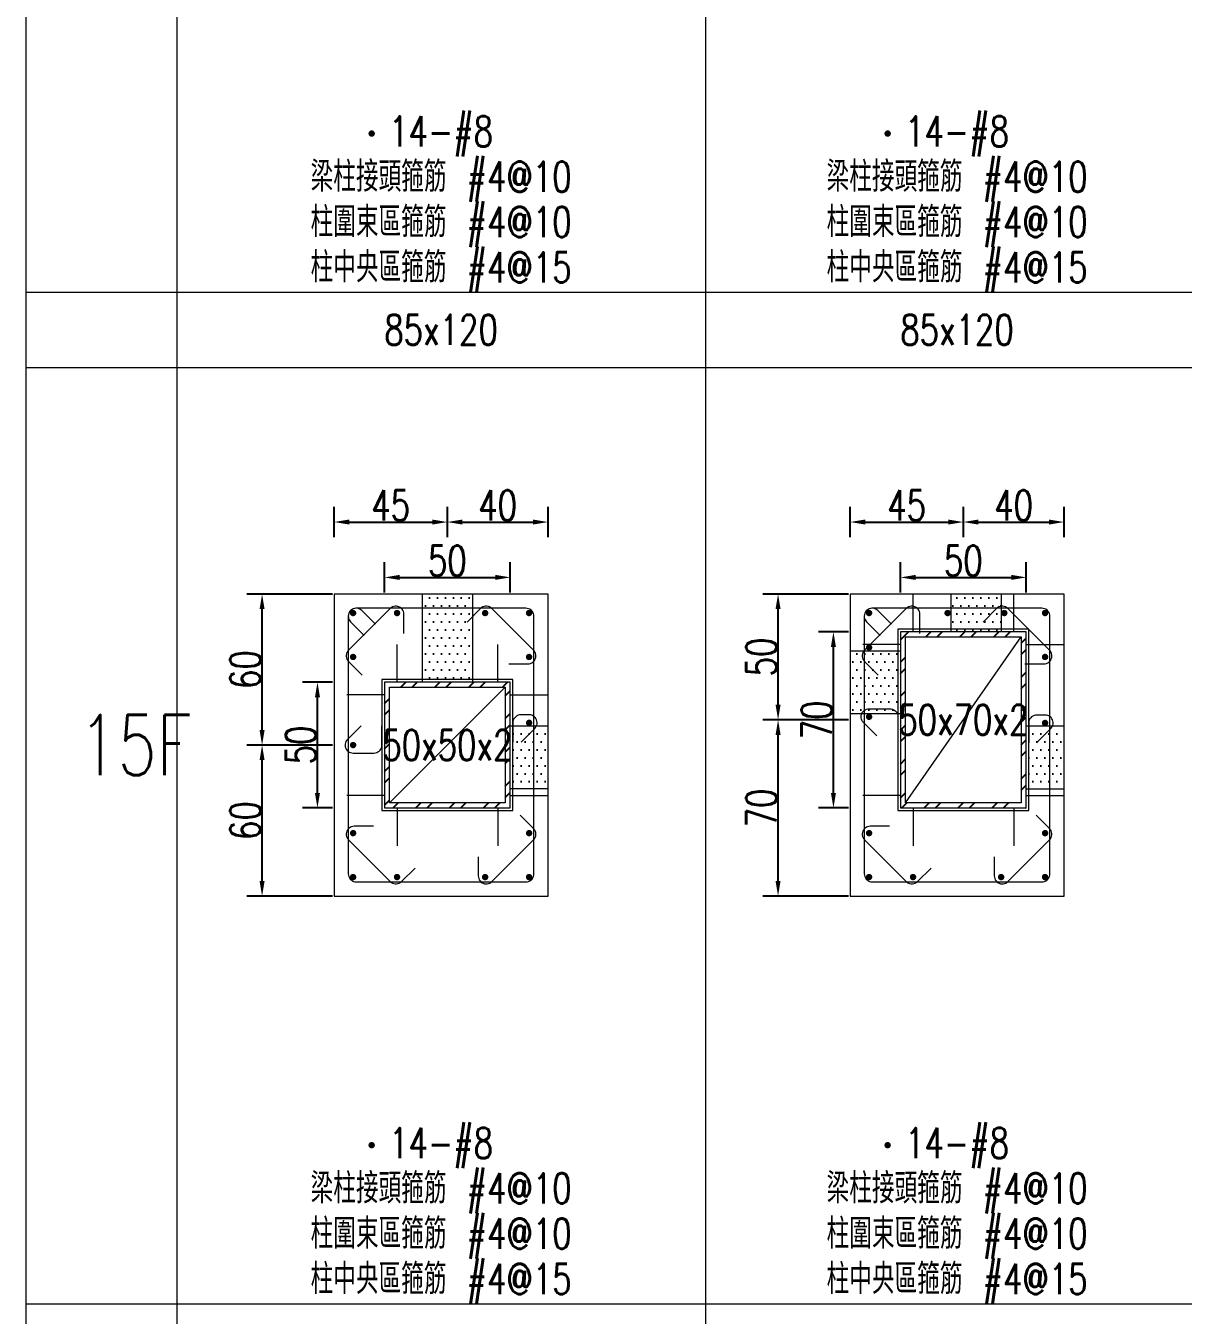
# Model space of a CAD drawing. Header units: millimetres. Extents: x 0 to 3905, y 0 to 8880.
# Drawn here: x 0 to 460, y 6055 to 6568 of the extents above; entities that cross this region are included whole.
import ezdxf
from ezdxf.enums import TextEntityAlignment as Align

# ---------------------------------------------------------------- set-up
doc = ezdxf.new("R2010")
doc.units = ezdxf.units.MM
doc.layers.get('DEFPOINTS').update_dxf_attribs({"color": 3})
for name, color, linetype in [('Hatch線', 6, 'Continuous'), ('TC-鋼粱', 132, 'Continuous'), ('主筋斷面', 2, 'Continuous'), ('文字-主筋根數', 7, 'Continuous'), ('文字-剪力筋 中央區', 7, 'Continuous'), ('文字-剪力筋-BC', 7, 'Continuous'), ('文字-剪力筋-圍束區', 7, 'Continuous'), ('文字-斷面尺寸', 7, 'Continuous'), ('文字-樓群名稱', 7, 'Continuous'), ('文字-輔助字', 7, 'Continuous'), ('柱斷面線', 4, 'Continuous'), ('標註字', 4, 'Continuous'), ('箍筋線', 1, 'Continuous'), ('網格線', 7, 'Continuous'), ('鋼柱', 11, 'Continuous')]:
    doc.layers.add(name, color=color, linetype=linetype)
doc.styles.add('note', font='txt.shx', dxfattribs={"width": 0.75, "height": 12})
doc.styles.add('txt', font='txt.shx', dxfattribs={"height": 0.2, "bigfont": 'chineset.shx'})
doc.dimstyles.new('RCAD_DIM', dxfattribs={"dimtxt": 12, "dimasz": 6, "dimexe": 6, "dimexo": 0.625, "dimtad": 1, "dimdec": 0, "dimdsep": 46, "dimtxsty": 'note', "dimcen": 2.5, "dimclrd": 256, "dimclre": 256, "dimclrt": 256, "dimadec": 0, "dimazin": 0, "dimtfac": 1, "dimtmove": 0, "dimatfit": 3, "dimfxl": 0, "dimtolj": 1, "dimarcsym": 0})

# ---------------------------------------------------------------- blocks, each defined once
blk = doc.blocks.new('*D108')
at = {"layer": 'DEFPOINTS', "color": 0}
for p in [(192.5, 6348.62), (142.5, 6342), (192.5, 6342)]:
    blk.add_point(p, dxfattribs=at)
at = {"layer": '標註字', "lineweight": -2}
for p, q in [((142.5, 6342.62), (142.5, 6354.62)), ((192.5, 6342.62), (192.5, 6354.62)), ((148.5, 6348.62), (186.5, 6348.62))]:
    blk.add_line(p, q, dxfattribs=at)
at = {"layer": '標註字'}
for points in [[(148.5, 6349.62), (148.5, 6347.62), (142.5, 6348.62)], [(186.5, 6347.62), (186.5, 6349.62), (192.5, 6348.62)]]:
    blk.add_solid(points, dxfattribs=at)
at = {"layer": '標註字', "insert": (167.5, 6355.25), "char_height": 12, "attachment_point": 5, "style": 'note'}
blk.add_mtext('\\A1;50', dxfattribs=at)
blk = doc.blocks.new('*D109')
at = {"layer": 'DEFPOINTS', "color": 0}
for p in [(115.88, 6307), (122.5, 6307), (122.5, 6257)]:
    blk.add_point(p, dxfattribs=at)
at = {"layer": '標註字', "lineweight": -2}
for p, q in [((121.88, 6307), (109.88, 6307)), ((115.88, 6263), (115.88, 6301)), ((121.88, 6257), (109.88, 6257))]:
    blk.add_line(p, q, dxfattribs=at)
at = {"layer": '標註字'}
for points in [[(116.88, 6301), (114.88, 6301), (115.88, 6307)], [(114.88, 6263), (116.88, 6263), (115.88, 6257)]]:
    blk.add_solid(points, dxfattribs=at)
at = {"layer": '標註字', "insert": (109.25, 6282), "char_height": 12, "attachment_point": 5, "rotation": 90, "style": 'note'}
blk.add_mtext('\\A1;50', dxfattribs=at)
blk = doc.blocks.new('*D110')
at = {"layer": 'DEFPOINTS', "color": 0}
for p in [(167.5, 6370.62), (122.5, 6364), (167.5, 6364)]:
    blk.add_point(p, dxfattribs=at)
at = {"layer": '標註字', "lineweight": -2}
for p, q in [((122.5, 6364.62), (122.5, 6376.62)), ((167.5, 6364.62), (167.5, 6376.62)), ((128.5, 6370.62), (161.5, 6370.62))]:
    blk.add_line(p, q, dxfattribs=at)
at = {"layer": '標註字'}
for points in [[(128.5, 6371.62), (128.5, 6369.62), (122.5, 6370.62)], [(161.5, 6369.62), (161.5, 6371.62), (167.5, 6370.62)]]:
    blk.add_solid(points, dxfattribs=at)
at = {"layer": '標註字', "insert": (145, 6377.25), "char_height": 12, "attachment_point": 5, "style": 'note'}
blk.add_mtext('\\A1;45', dxfattribs=at)
blk = doc.blocks.new('*D111')
at = {"layer": 'DEFPOINTS', "color": 0}
for p in [(207.5, 6370.62), (167.5, 6364), (207.5, 6364)]:
    blk.add_point(p, dxfattribs=at)
at = {"layer": '標註字', "lineweight": -2}
for p, q in [((167.5, 6364.62), (167.5, 6376.62)), ((207.5, 6364.62), (207.5, 6376.62)), ((173.5, 6370.62), (201.5, 6370.62))]:
    blk.add_line(p, q, dxfattribs=at)
at = {"layer": '標註字'}
for points in [[(173.5, 6371.62), (173.5, 6369.62), (167.5, 6370.62)], [(201.5, 6369.62), (201.5, 6371.62), (207.5, 6370.62)]]:
    blk.add_solid(points, dxfattribs=at)
at = {"layer": '標註字', "insert": (187.5, 6377.25), "char_height": 12, "attachment_point": 5, "style": 'note'}
blk.add_mtext('\\A1;40', dxfattribs=at)
blk = doc.blocks.new('*D112')
at = {"layer": 'DEFPOINTS', "color": 0}
for p in [(93.88, 6282), (122.5, 6282), (122.5, 6222)]:
    blk.add_point(p, dxfattribs=at)
at = {"layer": '標註字', "lineweight": -2}
for p, q in [((121.88, 6282), (87.88, 6282)), ((93.88, 6228), (93.88, 6276)), ((121.88, 6222), (87.88, 6222))]:
    blk.add_line(p, q, dxfattribs=at)
at = {"layer": '標註字'}
for points in [[(94.88, 6276), (92.88, 6276), (93.88, 6282)], [(92.88, 6228), (94.88, 6228), (93.88, 6222)]]:
    blk.add_solid(points, dxfattribs=at)
at = {"layer": '標註字', "insert": (87.25, 6252), "char_height": 12, "attachment_point": 5, "rotation": 90, "style": 'note'}
blk.add_mtext('\\A1;60', dxfattribs=at)
blk = doc.blocks.new('*D113')
at = {"layer": 'DEFPOINTS', "color": 0}
for p in [(93.88, 6342), (122.5, 6342), (122.5, 6282)]:
    blk.add_point(p, dxfattribs=at)
at = {"layer": '標註字', "lineweight": -2}
for p, q in [((121.88, 6342), (87.88, 6342)), ((93.88, 6288), (93.88, 6336)), ((121.88, 6282), (87.88, 6282))]:
    blk.add_line(p, q, dxfattribs=at)
at = {"layer": '標註字'}
for points in [[(94.88, 6336), (92.88, 6336), (93.88, 6342)], [(92.88, 6288), (94.88, 6288), (93.88, 6282)]]:
    blk.add_solid(points, dxfattribs=at)
at = {"layer": '標註字', "insert": (87.25, 6312), "char_height": 12, "attachment_point": 5, "rotation": 90, "style": 'note'}
blk.add_mtext('\\A1;60', dxfattribs=at)
blk = doc.blocks.new('Circle_Filled')
at = {"const_width": 0.5}
blk.add_lwpolyline([(-0.25, 0, 1), (0.25, 0, 1)], format="xyb", close=True, dxfattribs=at)
blk = doc.blocks.new('*D240')
at = {"layer": 'DEFPOINTS', "color": 0}
for p in [(397.5, 6348.62), (347.5, 6342), (397.5, 6342)]:
    blk.add_point(p, dxfattribs=at)
at = {"layer": '標註字', "lineweight": -2}
for p, q in [((347.5, 6342.62), (347.5, 6354.62)), ((397.5, 6342.62), (397.5, 6354.62)), ((353.5, 6348.62), (391.5, 6348.62))]:
    blk.add_line(p, q, dxfattribs=at)
at = {"layer": '標註字'}
for points in [[(353.5, 6349.62), (353.5, 6347.62), (347.5, 6348.62)], [(391.5, 6347.62), (391.5, 6349.62), (397.5, 6348.62)]]:
    blk.add_solid(points, dxfattribs=at)
at = {"layer": '標註字', "insert": (372.5, 6355.25), "char_height": 12, "attachment_point": 5, "style": 'note'}
blk.add_mtext('\\A1;50', dxfattribs=at)
blk = doc.blocks.new('*D241')
at = {"layer": 'DEFPOINTS', "color": 0}
for p in [(320.88, 6327), (327.5, 6327), (327.5, 6257)]:
    blk.add_point(p, dxfattribs=at)
at = {"layer": '標註字', "lineweight": -2}
for p, q in [((326.88, 6327), (314.88, 6327)), ((320.88, 6263), (320.88, 6321)), ((326.88, 6257), (314.88, 6257))]:
    blk.add_line(p, q, dxfattribs=at)
at = {"layer": '標註字'}
for points in [[(321.88, 6321), (319.88, 6321), (320.88, 6327)], [(319.88, 6263), (321.88, 6263), (320.88, 6257)]]:
    blk.add_solid(points, dxfattribs=at)
at = {"layer": '標註字', "insert": (314.25, 6292), "char_height": 12, "attachment_point": 5, "rotation": 90, "style": 'note'}
blk.add_mtext('\\A1;70', dxfattribs=at)
blk = doc.blocks.new('*D242')
at = {"layer": 'DEFPOINTS', "color": 0}
for p in [(372.5, 6370.62), (327.5, 6364), (372.5, 6364)]:
    blk.add_point(p, dxfattribs=at)
at = {"layer": '標註字', "lineweight": -2}
for p, q in [((327.5, 6364.62), (327.5, 6376.62)), ((372.5, 6364.62), (372.5, 6376.62)), ((333.5, 6370.62), (366.5, 6370.62))]:
    blk.add_line(p, q, dxfattribs=at)
at = {"layer": '標註字'}
for points in [[(333.5, 6371.62), (333.5, 6369.62), (327.5, 6370.62)], [(366.5, 6369.62), (366.5, 6371.62), (372.5, 6370.62)]]:
    blk.add_solid(points, dxfattribs=at)
at = {"layer": '標註字', "insert": (350, 6377.25), "char_height": 12, "attachment_point": 5, "style": 'note'}
blk.add_mtext('\\A1;45', dxfattribs=at)
blk = doc.blocks.new('*D243')
at = {"layer": 'DEFPOINTS', "color": 0}
for p in [(412.5, 6370.62), (372.5, 6364), (412.5, 6364)]:
    blk.add_point(p, dxfattribs=at)
at = {"layer": '標註字', "lineweight": -2}
for p, q in [((372.5, 6364.62), (372.5, 6376.62)), ((412.5, 6364.62), (412.5, 6376.62)), ((378.5, 6370.62), (406.5, 6370.62))]:
    blk.add_line(p, q, dxfattribs=at)
at = {"layer": '標註字'}
for points in [[(378.5, 6371.62), (378.5, 6369.62), (372.5, 6370.62)], [(406.5, 6369.62), (406.5, 6371.62), (412.5, 6370.62)]]:
    blk.add_solid(points, dxfattribs=at)
at = {"layer": '標註字', "insert": (392.5, 6377.25), "char_height": 12, "attachment_point": 5, "style": 'note'}
blk.add_mtext('\\A1;40', dxfattribs=at)
blk = doc.blocks.new('*D244')
at = {"layer": 'DEFPOINTS', "color": 0}
for p in [(298.88, 6292), (327.5, 6292), (327.5, 6222)]:
    blk.add_point(p, dxfattribs=at)
at = {"layer": '標註字', "lineweight": -2}
for p, q in [((326.88, 6292), (292.88, 6292)), ((298.88, 6228), (298.88, 6286)), ((326.88, 6222), (292.88, 6222))]:
    blk.add_line(p, q, dxfattribs=at)
at = {"layer": '標註字'}
for points in [[(299.88, 6286), (297.88, 6286), (298.88, 6292)], [(297.88, 6228), (299.88, 6228), (298.88, 6222)]]:
    blk.add_solid(points, dxfattribs=at)
at = {"layer": '標註字', "insert": (292.25, 6257), "char_height": 12, "attachment_point": 5, "rotation": 90, "style": 'note'}
blk.add_mtext('\\A1;70', dxfattribs=at)
blk = doc.blocks.new('*D245')
at = {"layer": 'DEFPOINTS', "color": 0}
for p in [(298.88, 6342), (327.5, 6342), (327.5, 6292)]:
    blk.add_point(p, dxfattribs=at)
at = {"layer": '標註字', "lineweight": -2}
for p, q in [((326.88, 6342), (292.88, 6342)), ((298.88, 6298), (298.88, 6336)), ((326.88, 6292), (292.88, 6292))]:
    blk.add_line(p, q, dxfattribs=at)
at = {"layer": '標註字'}
for points in [[(299.88, 6336), (297.88, 6336), (298.88, 6342)], [(297.88, 6298), (299.88, 6298), (298.88, 6292)]]:
    blk.add_solid(points, dxfattribs=at)
at = {"layer": '標註字', "insert": (292.25, 6317), "char_height": 12, "attachment_point": 5, "rotation": 90, "style": 'note'}
blk.add_mtext('\\A1;50', dxfattribs=at)

msp = doc.modelspace()

# ---------------------------------------------------------------- hatches: boundary and pattern name
at = {"layer": 'Hatch線'}
h = msp.add_hatch(dxfattribs=at)
h.set_pattern_fill('ANSI32', color=256, style=0)
h.paths.add_polyline_path([(347.5, 6257), (397.5, 6257), (397.5, 6327), (347.5, 6327)], flags=17)
h.paths.add_polyline_path([(349.5, 6259), (349.5, 6325), (395.5, 6325), (395.5, 6259)])
h = msp.add_hatch(dxfattribs=at)
h.set_pattern_fill('ANSI32', color=256, style=0)
h.paths.add_polyline_path([(142.5, 6257), (192.5, 6257), (192.5, 6307), (142.5, 6307)], flags=17)
h.paths.add_polyline_path([(144.5, 6259), (144.5, 6305), (190.5, 6305), (190.5, 6259)])
at = {"layer": 'TC-鋼粱'}
h = msp.add_hatch(dxfattribs=at)
h.set_pattern_fill('DOTS', color=256, scale=2, style=0)
h.paths.add_polyline_path([(177.5, 6342), (157.5, 6342), (157.5, 6307), (177.5, 6307)], flags=17)
h = msp.add_hatch(dxfattribs=at)
h.set_pattern_fill('DOTS', color=256, scale=2, style=0)
h.paths.add_polyline_path([(387.5, 6342), (367.5, 6342), (367.5, 6327), (387.5, 6327)], flags=17)
h = msp.add_hatch(dxfattribs=at)
h.set_pattern_fill('DOTS', color=256, scale=2, style=0)
h.paths.add_polyline_path([(327.5, 6319.5), (327.5, 6294.5), (347.5, 6294.5), (347.5, 6319.5)], flags=17)
h = msp.add_hatch(dxfattribs=at)
h.set_pattern_fill('DOTS', color=256, scale=2, style=0)
h.paths.add_polyline_path([(207.5, 6264.56), (207.5, 6289.56), (192.5, 6289.56), (192.5, 6264.56)], flags=17)
h = msp.add_hatch(dxfattribs=at)
h.set_pattern_fill('DOTS', color=256, scale=2, style=0)
h.paths.add_polyline_path([(412.5, 6264.5), (412.5, 6289.5), (397.5, 6289.5), (397.5, 6264.5)], flags=17)

# ---------------------------------------------------------------- linework, layer by layer
at = {"layer": 'DEFPOINTS', "lineweight": 5}
for points in [[(352.5, 6327), (352.5, 6342)], [(392.5, 6327), (392.5, 6342)], [(347.5, 6256), (398.5, 6256), (398.5, 6328), (346.5, 6328), (346.5, 6256), (347.5, 6256)], [(349.5, 6259), (395.5, 6325)], [(147.5, 6307), (147.5, 6322)], [(187.5, 6307), (187.5, 6322)], [(347.5, 6322), (332.5, 6322)], [(397.5, 6322), (412.5, 6322)], [(142.5, 6256), (193.5, 6256), (193.5, 6308), (141.5, 6308), (141.5, 6256), (142.5, 6256)], [(144.5, 6259), (190.5, 6305)], [(142.5, 6302), (127.5, 6302)], [(192.5, 6302), (207.5, 6302)], [(142.5, 6262), (127.5, 6262)], [(192.5, 6262), (207.5, 6262)], [(347.5, 6262), (332.5, 6262)], [(397.5, 6262), (412.5, 6262)], [(147.5, 6257), (147.5, 6242)], [(187.5, 6257), (187.5, 6242)], [(352.5, 6257), (352.5, 6242)], [(392.5, 6257), (392.5, 6242)]]:
    msp.add_lwpolyline(points, dxfattribs=at)
at = {"layer": 'TC-鋼粱', "lineweight": 5}
for points in [[(157.5, 6342), (157.5, 6307)], [(177.5, 6342), (177.5, 6307)], [(367.5, 6342), (367.5, 6327)], [(387.5, 6342), (387.5, 6327)], [(327.5, 6319.5), (347.5, 6319.5)], [(327.5, 6294.5), (347.5, 6294.5)], [(207.5, 6289.56), (192.5, 6289.56)], [(412.5, 6289.5), (397.5, 6289.5)], [(207.5, 6264.56), (192.5, 6264.56)], [(412.5, 6264.5), (397.5, 6264.5)]]:
    msp.add_lwpolyline(points, dxfattribs=at)
at = {"layer": '柱斷面線', "lineweight": 5}
for points in [[(122.5, 6222), (207.5, 6222), (207.5, 6342), (122.5, 6342), (122.5, 6222)], [(327.5, 6222), (412.5, 6222), (412.5, 6342), (327.5, 6342), (327.5, 6222)]]:
    msp.add_lwpolyline(points, dxfattribs=at)
at = {"layer": '箍筋線', "lineweight": 5}
for points in [[(150.23, 6326.39), (150.23, 6334.01), (150.18, 6334.54), (150.05, 6335.06), (149.83, 6335.55), (149.53, 6335.99), (149.17, 6336.38), (148.74, 6336.7), (148.27, 6336.94), (147.76, 6337.11), (147.23, 6337.18), (146.7, 6337.17), (146.17, 6337.06), (145.67, 6336.87), (145.21, 6336.6), (144.81, 6336.26), (128.24, 6319.69), (127.89, 6319.27), (127.61, 6318.79), (127.42, 6318.27), (127.33, 6317.73), (127.33, 6317.17), (127.42, 6316.63), (127.61, 6316.11), (127.89, 6315.63), (128.24, 6315.2), (133.63, 6309.82)], [(138.94, 6330.05), (133.56, 6335.44), (133.15, 6335.78), (132.69, 6336.05), (132.19, 6336.24), (131.67, 6336.35), (131.13, 6336.36), (130.6, 6336.29), (130.09, 6336.12), (129.62, 6335.88), (129.19, 6335.56), (128.83, 6335.17), (128.53, 6334.73), (128.31, 6334.24), (128.18, 6333.72), (128.13, 6333.19), (128.13, 6230.81), (128.18, 6230.26), (128.33, 6229.72), (128.56, 6229.22), (128.88, 6228.77), (129.27, 6228.38), (129.72, 6228.06), (130.22, 6227.83), (130.76, 6227.68), (131.31, 6227.63), (198.69, 6227.63), (199.24, 6227.68), (199.78, 6227.83), (200.28, 6228.06), (200.73, 6228.38), (201.12, 6228.77), (201.44, 6229.22), (201.67, 6229.72), (201.82, 6230.26), (201.87, 6230.81), (201.87, 6333.19), (201.82, 6333.74), (201.67, 6334.28), (201.44, 6334.78), (201.12, 6335.23), (200.73, 6335.62), (200.28, 6335.94), (199.78, 6336.17), (199.24, 6336.32), (198.69, 6336.37), (131.31, 6336.37), (130.78, 6336.32), (130.26, 6336.19), (129.77, 6335.97), (129.33, 6335.67), (128.94, 6335.31), (128.62, 6334.88), (128.38, 6334.41), (128.21, 6333.9), (128.14, 6333.37), (128.15, 6332.83), (128.26, 6332.31), (128.45, 6331.81), (128.72, 6331.35), (129.06, 6330.94), (134.45, 6325.56)], [(191.89, 6314.27), (199.51, 6314.27), (200.04, 6314.32), (200.56, 6314.45), (201.05, 6314.67), (201.49, 6314.97), (201.88, 6315.33), (202.2, 6315.76), (202.44, 6316.23), (202.61, 6316.74), (202.68, 6317.27), (202.67, 6317.8), (202.56, 6318.33), (202.37, 6318.83), (202.1, 6319.29), (201.76, 6319.69), (185.19, 6336.26), (184.77, 6336.61), (184.29, 6336.89), (183.77, 6337.08), (183.23, 6337.17), (182.67, 6337.17), (182.13, 6337.08), (181.61, 6336.89), (181.13, 6336.61), (180.7, 6336.26), (175.32, 6330.87)], [(355.23, 6326.39), (355.23, 6334.01), (355.18, 6334.54), (355.05, 6335.06), (354.83, 6335.55), (354.53, 6335.99), (354.17, 6336.38), (353.74, 6336.7), (353.27, 6336.94), (352.76, 6337.11), (352.23, 6337.18), (351.7, 6337.17), (351.17, 6337.06), (350.67, 6336.87), (350.21, 6336.6), (349.81, 6336.26), (333.24, 6319.69), (332.89, 6319.27), (332.61, 6318.79), (332.42, 6318.27), (332.33, 6317.73), (332.33, 6317.17), (332.42, 6316.63), (332.61, 6316.11), (332.89, 6315.63), (333.24, 6315.2), (338.63, 6309.82)], [(343.94, 6330.05), (338.56, 6335.44), (338.15, 6335.78), (337.69, 6336.05), (337.19, 6336.24), (336.67, 6336.35), (336.13, 6336.36), (335.6, 6336.29), (335.09, 6336.12), (334.62, 6335.88), (334.19, 6335.56), (333.83, 6335.17), (333.53, 6334.73), (333.31, 6334.24), (333.18, 6333.72), (333.13, 6333.19), (333.13, 6230.81), (333.18, 6230.26), (333.33, 6229.72), (333.56, 6229.22), (333.88, 6228.77), (334.27, 6228.38), (334.72, 6228.06), (335.22, 6227.83), (335.76, 6227.68), (336.31, 6227.63), (403.69, 6227.63), (404.24, 6227.68), (404.78, 6227.83), (405.28, 6228.06), (405.73, 6228.38), (406.12, 6228.77), (406.44, 6229.22), (406.67, 6229.72), (406.82, 6230.26), (406.87, 6230.81), (406.87, 6333.19), (406.82, 6333.74), (406.67, 6334.28), (406.44, 6334.78), (406.12, 6335.23), (405.73, 6335.62), (405.28, 6335.94), (404.78, 6336.17), (404.24, 6336.32), (403.69, 6336.37), (336.31, 6336.37), (335.78, 6336.32), (335.26, 6336.19), (334.77, 6335.97), (334.33, 6335.67), (333.94, 6335.31), (333.62, 6334.88), (333.38, 6334.41), (333.21, 6333.9), (333.14, 6333.37), (333.15, 6332.83), (333.26, 6332.31), (333.45, 6331.81), (333.72, 6331.35), (334.06, 6330.94), (339.45, 6325.56)], [(396.89, 6314.27), (404.51, 6314.27), (405.04, 6314.32), (405.56, 6314.45), (406.05, 6314.67), (406.49, 6314.97), (406.88, 6315.33), (407.2, 6315.76), (407.44, 6316.23), (407.61, 6316.74), (407.68, 6317.27), (407.67, 6317.8), (407.56, 6318.33), (407.37, 6318.83), (407.1, 6319.29), (406.76, 6319.69), (390.19, 6336.26), (389.77, 6336.61), (389.29, 6336.89), (388.77, 6337.08), (388.23, 6337.17), (387.67, 6337.17), (387.13, 6337.08), (386.61, 6336.89), (386.13, 6336.61), (385.7, 6336.26), (380.32, 6330.87)], [(196.82, 6283.2), (202.21, 6288.59), (202.55, 6289), (202.82, 6289.46), (203.01, 6289.95), (203.12, 6290.48), (203.13, 6291.01), (203.06, 6291.54), (202.89, 6292.05), (202.65, 6292.52), (202.33, 6292.95), (201.94, 6293.32), (201.5, 6293.61), (201.01, 6293.83), (200.49, 6293.96), (199.96, 6294.01), (196.67, 6294.01), (196.12, 6293.96), (195.59, 6293.82), (195.09, 6293.58), (194.63, 6293.27), (194.24, 6292.87), (193.93, 6292.42), (193.69, 6291.92), (193.55, 6291.38), (193.5, 6290.83), (193.5, 6283.21)], [(338.18, 6285.6), (332.79, 6290.99), (332.45, 6291.39), (332.18, 6291.85), (331.99, 6292.35), (331.88, 6292.88), (331.87, 6293.41), (331.94, 6293.94), (332.11, 6294.45), (332.35, 6294.92), (332.67, 6295.35), (333.06, 6295.71), (333.5, 6296.01), (333.99, 6296.23), (334.51, 6296.36), (335.04, 6296.41), (343.33, 6296.41), (343.88, 6296.36), (344.41, 6296.21), (344.91, 6295.98), (345.37, 6295.66), (345.76, 6295.27), (346.07, 6294.82), (346.31, 6294.32), (346.45, 6293.78), (346.5, 6293.23), (346.5, 6285.61)], [(401.82, 6283.14), (407.21, 6288.52), (407.55, 6288.93), (407.82, 6289.39), (408.01, 6289.89), (408.12, 6290.41), (408.13, 6290.95), (408.06, 6291.48), (407.89, 6291.98), (407.65, 6292.46), (407.33, 6292.89), (406.94, 6293.25), (406.5, 6293.55), (406.01, 6293.77), (405.49, 6293.9), (404.96, 6293.94), (401.67, 6293.94), (401.12, 6293.9), (400.59, 6293.75), (400.09, 6293.52), (399.63, 6293.2), (399.24, 6292.81), (398.93, 6292.36), (398.69, 6291.86), (398.55, 6291.32), (398.5, 6290.77), (398.5, 6283.15)], [(133.18, 6289.63), (127.79, 6284.25), (127.45, 6283.84), (127.18, 6283.38), (126.99, 6282.88), (126.88, 6282.36), (126.87, 6281.82), (126.94, 6281.29), (127.11, 6280.78), (127.35, 6280.31), (127.67, 6279.88), (128.06, 6279.52), (128.5, 6279.22), (128.99, 6279), (129.51, 6278.87), (130.04, 6278.83), (138.33, 6278.83), (138.88, 6278.87), (139.41, 6279.02), (139.91, 6279.25), (140.37, 6279.57), (140.76, 6279.96), (141.07, 6280.41), (141.31, 6280.91), (141.45, 6281.45), (141.5, 6282), (141.5, 6289.62)], [(179.77, 6237.61), (179.77, 6229.99), (179.82, 6229.46), (179.95, 6228.94), (180.17, 6228.45), (180.47, 6228.01), (180.83, 6227.62), (181.26, 6227.3), (181.73, 6227.06), (182.24, 6226.89), (182.77, 6226.82), (183.3, 6226.83), (183.83, 6226.94), (184.33, 6227.13), (184.79, 6227.4), (185.19, 6227.74), (201.76, 6244.31), (202.11, 6244.73), (202.39, 6245.21), (202.58, 6245.73), (202.67, 6246.27), (202.67, 6246.83), (202.58, 6247.37), (202.39, 6247.89), (202.11, 6248.37), (201.76, 6248.8), (196.37, 6254.18)], [(384.77, 6237.61), (384.77, 6229.99), (384.82, 6229.46), (384.95, 6228.94), (385.17, 6228.45), (385.47, 6228.01), (385.83, 6227.62), (386.26, 6227.3), (386.73, 6227.06), (387.24, 6226.89), (387.77, 6226.82), (388.3, 6226.83), (388.83, 6226.94), (389.33, 6227.13), (389.79, 6227.4), (390.19, 6227.74), (406.76, 6244.31), (407.11, 6244.73), (407.39, 6245.21), (407.58, 6245.73), (407.67, 6246.27), (407.67, 6246.83), (407.58, 6247.37), (407.39, 6247.89), (407.11, 6248.37), (406.76, 6248.8), (401.37, 6254.18)], [(138.11, 6249.73), (130.49, 6249.73), (129.96, 6249.68), (129.44, 6249.55), (128.95, 6249.33), (128.51, 6249.03), (128.12, 6248.67), (127.8, 6248.24), (127.56, 6247.77), (127.39, 6247.26), (127.32, 6246.73), (127.33, 6246.2), (127.44, 6245.67), (127.63, 6245.17), (127.9, 6244.71), (128.24, 6244.31), (144.81, 6227.74), (145.23, 6227.39), (145.71, 6227.11), (146.23, 6226.92), (146.77, 6226.83), (147.33, 6226.83), (147.87, 6226.92), (148.39, 6227.11), (148.87, 6227.39), (149.3, 6227.74), (154.68, 6233.13)], [(343.11, 6249.73), (335.49, 6249.73), (334.96, 6249.68), (334.44, 6249.55), (333.95, 6249.33), (333.51, 6249.03), (333.12, 6248.67), (332.8, 6248.24), (332.56, 6247.77), (332.39, 6247.26), (332.32, 6246.73), (332.33, 6246.2), (332.44, 6245.67), (332.63, 6245.17), (332.9, 6244.71), (333.24, 6244.31), (349.81, 6227.74), (350.23, 6227.39), (350.71, 6227.11), (351.23, 6226.92), (351.77, 6226.83), (352.33, 6226.83), (352.87, 6226.92), (353.39, 6227.11), (353.87, 6227.39), (354.3, 6227.74), (359.68, 6233.13)]]:
    msp.add_lwpolyline(points, dxfattribs=at)
at = {"layer": '網格線', "lineweight": 5}
for points in [[(0, 6834), (0, 6462)], [(60, 6834), (60, 6462)], [(270, 6834), (270, 6462)], [(0, 6462), (0, 6432)], [(0, 6462), (60, 6462)], [(60, 6462), (270, 6462)], [(60, 6462), (60, 6432)], [(270, 6462), (470, 6462)], [(270, 6462), (270, 6432)], [(0, 6432), (0, 6060)], [(0, 6432), (60, 6432)], [(60, 6432), (270, 6432)], [(60, 6432), (60, 6060)], [(270, 6432), (470, 6432)], [(270, 6432), (270, 6060)], [(0, 6060), (0, 6030)], [(0, 6060), (60, 6060)], [(60, 6060), (270, 6060)], [(60, 6060), (60, 6030)], [(270, 6060), (470, 6060)], [(270, 6060), (270, 6030)]]:
    msp.add_lwpolyline(points, dxfattribs=at)
at = {"layer": '鋼柱', "lineweight": 5}
for points in [[(347.5, 6257), (397.5, 6257), (397.5, 6327), (347.5, 6327), (347.5, 6257)], [(349.5, 6259), (349.5, 6325), (395.5, 6325), (395.5, 6259), (349.5, 6259)], [(142.5, 6257), (192.5, 6257), (192.5, 6307), (142.5, 6307), (142.5, 6257)], [(144.5, 6259), (144.5, 6305), (190.5, 6305), (190.5, 6259), (144.5, 6259)]]:
    msp.add_lwpolyline(points, dxfattribs=at)

# ---------------------------------------------------------------- block references
at = {"layer": '主筋斷面', "lineweight": 5, "xscale": 2.539999961853027, "yscale": 2.539999961853027}
for p in [(137.42, 6525), (342.42, 6525), (130.04, 6334.46), (147.5, 6334.46), (182.5, 6334.46), (199.96, 6334.46), (335.04, 6334.46), (366.23, 6334.46), (388.77, 6334.46), (404.96, 6334.46), (130.04, 6317), (199.96, 6317), (335.04, 6320.77), (404.96, 6317), (335.04, 6293.23), (199.96, 6290.83), (404.96, 6290.77), (130.04, 6282), (130.04, 6247), (199.96, 6247), (335.04, 6247), (404.96, 6247), (130.04, 6229.54), (147.5, 6229.54), (182.5, 6229.54), (199.96, 6229.54), (335.04, 6229.54), (352.5, 6229.54), (387.5, 6229.54), (404.96, 6229.54), (137.42, 6123), (342.42, 6123)]:
    msp.add_blockref('Circle_Filled', p, dxfattribs=at)

# ---------------------------------------------------------------- texts
at = {"layer": '文字-主筋根數', "style": 'txt', "width": 0.75}
for p in [(165, 6525), (370, 6525), (165, 6123), (370, 6123)]:
    msp.add_text('14-#8', height=12, dxfattribs=at).set_placement(p, align=Align.MIDDLE)
at = {"layer": '文字-剪力筋 中央區', "style": 'txt', "width": 0.75}
for p in [(165, 6471), (370, 6471), (165, 6069), (370, 6069)]:
    msp.add_text('柱中央區箍筋 #4@15', height=12, dxfattribs=at).set_placement(p, align=Align.MIDDLE)
at = {"layer": '文字-剪力筋-BC', "style": 'txt', "width": 0.75}
for p in [(165, 6507), (370, 6507), (165, 6105), (370, 6105)]:
    msp.add_text('梁柱接頭箍筋 #4@10', height=12, dxfattribs=at).set_placement(p, align=Align.MIDDLE)
at = {"layer": '文字-剪力筋-圍束區', "style": 'txt', "width": 0.75}
for p in [(165, 6489), (370, 6489), (165, 6087), (370, 6087)]:
    msp.add_text('柱圍束區箍筋 #4@10', height=12, dxfattribs=at).set_placement(p, align=Align.MIDDLE)
at = {"layer": '文字-斷面尺寸', "style": 'txt', "width": 0.75}
for p in [(165, 6447), (370, 6447)]:
    msp.add_text('85x120', height=12, dxfattribs=at).set_placement(p, align=Align.MIDDLE)
at = {"layer": '文字-樓群名稱', "style": 'txt', "width": 0.75}
msp.add_text('15F', height=24, dxfattribs=at).set_placement((43.5, 6282), align=Align.MIDDLE)
at = {"layer": '文字-輔助字', "style": 'txt', "width": 0.75}
for s, p in [('50x70x2', (372.5, 6292)), ('50x50x2', (167.5, 6282))]:
    msp.add_text(s, height=12, dxfattribs=at).set_placement(p, align=Align.MIDDLE)

# ---------------------------------------------------------------- dimensions: what is measured, and where the dimension line sits
at = {"layer": '標註字'}
for base, p1, p2, picture, middle in [((167.5, 6370.62), (122.5, 6364), (167.5, 6364), '*D110', (145, 6377.25)), ((207.5, 6370.62), (167.5, 6364), (207.5, 6364), '*D111', (187.5, 6377.25)), ((372.5, 6370.62), (327.5, 6364), (372.5, 6364), '*D242', (350, 6377.25)), ((412.5, 6370.62), (372.5, 6364), (412.5, 6364), '*D243', (392.5, 6377.25)), ((192.5, 6348.62), (142.5, 6342), (192.5, 6342), '*D108', (167.5, 6355.25)), ((397.5, 6348.62), (347.5, 6342), (397.5, 6342), '*D240', (372.5, 6355.25))]:
    dim = msp.add_linear_dim(base=base, p1=p1, p2=p2, dimstyle='RCAD_DIM', dxfattribs=at)
    dim.commit()
    dim.dimension.update_dxf_attribs({"geometry": picture, "text_midpoint": middle})
for base, p1, p2, picture, middle in [((93.88, 6342), (122.5, 6282), (122.5, 6342), '*D113', (87.25, 6312)), ((298.88, 6342), (327.5, 6292), (327.5, 6342), '*D245', (292.25, 6317)), ((320.88, 6327), (327.5, 6257), (327.5, 6327), '*D241', (314.25, 6292)), ((115.88, 6307), (122.5, 6257), (122.5, 6307), '*D109', (109.25, 6282)), ((298.88, 6292), (327.5, 6222), (327.5, 6292), '*D244', (292.25, 6257)), ((93.88, 6282), (122.5, 6222), (122.5, 6282), '*D112', (87.25, 6252))]:
    dim = msp.add_linear_dim(base=base, p1=p1, p2=p2, angle=90, dimstyle='RCAD_DIM', dxfattribs=at)
    dim.commit()
    dim.dimension.update_dxf_attribs({"geometry": picture, "text_midpoint": middle})

doc.saveas('drawing.dxf')
